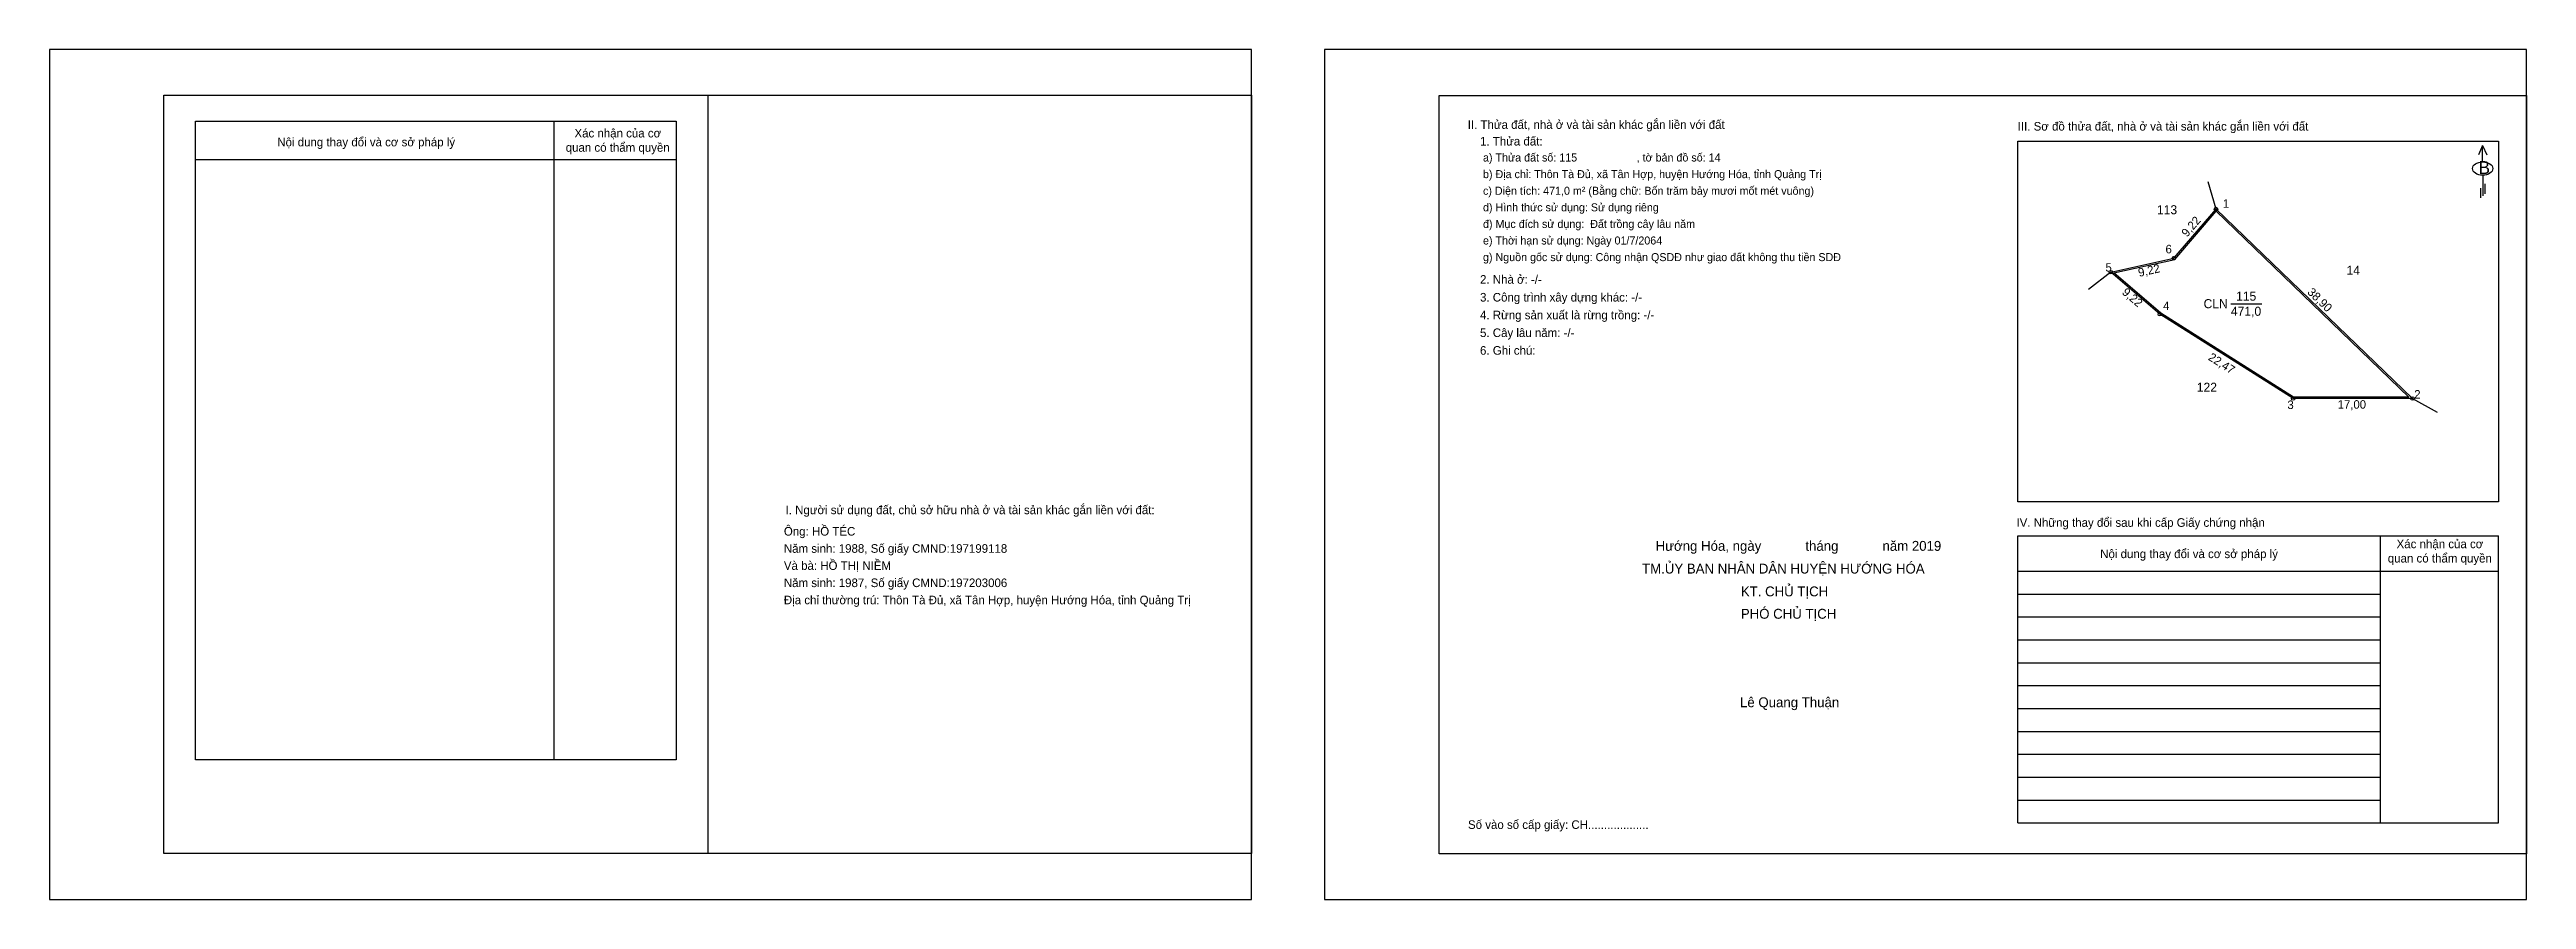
# Model space of a CAD drawing. Extents: x 553080 to 553433, y 1840408 to 1840529.
import ezdxf

# ---------------------------------------------------------------- set-up
doc = ezdxf.new("R2010")
doc.units = 0
for name, color, linetype in [('CanhThua', 7, 'Continuous'), ('ChieuDaiCanhThua', 7, 'Continuous'), ('Khung', 7, 'Continuous'), ('KhungInTrang1', 7, 'Continuous'), ('KhungInTrang2', 7, 'Continuous'), ('Level 19', 7, 'Continuous'), ('Level 2', 7, 'Continuous'), ('MocDinhThua', 7, 'Continuous'), ('NhanDiaChinhThua', 7, 'Continuous'), ('NhanTuCan', 7, 'Continuous'), ('ON', 7, 'Continuous'), ('RauThua', 7, 'Continuous'), ('SoHieuDinhThua', 7, 'Continuous'), ('Template', 7, 'Continuous'), ('ThongTin', 7, 'Continuous')]:
    doc.layers.add(name, color=color, linetype=linetype)

msp = doc.modelspace()

# ---------------------------------------------------------------- linework, layer by layer
at = {"layer": 'CanhThua'}
for p, q in [((553383, 1840499), (553389, 1840506)), ((553389, 1840506), (553417, 1840479)), ((553374, 1840497), (553383, 1840499)), ((553381, 1840491), (553374, 1840497)), ((553400, 1840479), (553381, 1840491)), ((553417, 1840479), (553400, 1840479))]:
    msp.add_line(p, q, dxfattribs=at)
at = {"layer": 'Khung'}
for p, q in [((553278.25, 1840522.2), (553433.25, 1840522.2)), ((553278.25, 1840414.11), (553278.25, 1840522.2)), ((553360.77, 1840464.25), (553360.77, 1840515.69)), ((553360.77, 1840515.69), (553429.29, 1840515.69)), ((553429.29, 1840515.69), (553429.29, 1840464.25)), ((553429.29, 1840464.25), (553360.77, 1840464.25))]:
    msp.add_line(p, q, dxfattribs=at)
msp.add_lwpolyline([(553251.5, 1840414.12), (553096.5, 1840414.12), (553096.5, 1840522.21), (553251.5, 1840522.21)], close=True, dxfattribs=at)
for points in [[(553174, 1840522.21), (553174, 1840414.12)], [(553433.25, 1840522.2), (553433.25, 1840414.11), (553278.25, 1840414.11)]]:
    msp.add_lwpolyline(points, dxfattribs=at)
at = {"layer": 'KhungInTrang1'}
msp.add_lwpolyline([(553080.19, 1840528.73), (553080.19, 1840407.59), (553251.5, 1840407.59), (553251.5, 1840528.73)], close=True, dxfattribs=at)
at = {"layer": 'KhungInTrang2'}
msp.add_lwpolyline([(553261.94, 1840528.73), (553261.94, 1840407.59), (553433.25, 1840407.59), (553433.25, 1840528.73)], close=True, dxfattribs=at)
at = {"layer": 'Level 2'}
msp.add_lwpolyline([(553416.5, 1840479.2), (553400.06, 1840479.2), (553381.12, 1840491.16), (553374.43, 1840496.89), (553383.11, 1840498.82), (553389.01, 1840505.71)], close=True, dxfattribs=at)
at = {"layer": 'MocDinhThua'}
for centre in [(553389, 1840506), (553374, 1840497), (553383, 1840499), (553381, 1840491), (553400, 1840479), (553417, 1840479)]:
    msp.add_circle(centre, 0.25, dxfattribs=at)
at = {"layer": 'NhanDiaChinhThua'}
msp.add_line((553391.12, 1840492.5), (553395.54, 1840492.5), dxfattribs=at)
at = {"layer": 'ON'}
for p, q in [((553100.99, 1840518.53), (553169.51, 1840518.53)), ((553100.99, 1840427.48), (553100.99, 1840518.53)), ((553169.51, 1840518.53), (553169.51, 1840427.48)), ((553100.99, 1840513.07), (553169.51, 1840513.07)), ((553360.77, 1840459.42), (553429.29, 1840459.42)), ((553412.38, 1840459.42), (553412.38, 1840418.5)), ((553360.77, 1840454.38), (553429.29, 1840454.38)), ((553360.77, 1840451.12), (553412.38, 1840451.12)), ((553360.77, 1840447.86), (553412.38, 1840447.86)), ((553360.77, 1840444.59), (553412.38, 1840444.59)), ((553360.77, 1840441.33), (553412.38, 1840441.33)), ((553360.77, 1840438.07), (553412.38, 1840438.07)), ((553360.77, 1840434.8), (553412.38, 1840434.8)), ((553360.77, 1840431.54), (553412.38, 1840431.54)), ((553360.77, 1840428.28), (553412.38, 1840428.28)), ((553360.77, 1840425.01), (553412.38, 1840425.01)), ((553360.77, 1840421.75), (553412.38, 1840421.75))]:
    msp.add_line(p, q, dxfattribs=at)
for points in [[(553152.09, 1840518.53), (553152.09, 1840427.48)], [(553360.77, 1840418.5), (553360.77, 1840459.42)], [(553429.29, 1840418.5), (553429.29, 1840459.42)], [(553169.51, 1840427.48), (553100.99, 1840427.48)]]:
    msp.add_lwpolyline(points, dxfattribs=at)
at = {"layer": 'RauThua'}
for p, q in [((553389, 1840506), (553387.88, 1840509.87)), ((553374, 1840497), (553370.83, 1840494.51)), ((553417, 1840479), (553420.53, 1840477.06))]:
    msp.add_line(p, q, dxfattribs=at)
at = {"layer": 'Template'}
for p, q in [((553426.99, 1840515.03), (553426.4, 1840513.73)), ((553426.99, 1840512.72), (553426.99, 1840515.03)), ((553426.99, 1840515.03), (553427.59, 1840513.73)), ((553426.7, 1840508.99), (553426.7, 1840507.57)), ((553427.01, 1840510.81), (553427.01, 1840507.9)), ((553427.34, 1840509.59), (553427.34, 1840508.17)), ((553360.77, 1840418.5), (553429.29, 1840418.5))]:
    msp.add_line(p, q, dxfattribs=at)
msp.add_ellipse((553427.01, 1840511.76), major_axis=(1.45, 0), ratio=0.655849, dxfattribs=at)

# ---------------------------------------------------------------- texts
at = {"layer": 'ChieuDaiCanhThua'}
for s, rotation, p in [('9,22', 49.3987, (553384.87, 1840501.92)), ('9,22', 12.5288, (553378.05, 1840496.32)), ('9,22', 319.3987, (553375.5, 1840493.97)), ('38,90', 316.0416, (553401.93, 1840494.03)), ('22,47', 327.7244, (553387.78, 1840484.57))]:
    msp.add_text(s, height=1.209, rotation=rotation, dxfattribs=at).set_placement(p)
msp.add_text('17,00', height=1.209, dxfattribs=at).set_placement((553406.34, 1840477.54))
at = {"layer": 'Level 19'}
msp.add_text('14', height=1.29, dxfattribs=at).set_placement((553407.6, 1840496.62))
at = {"layer": 'NhanDiaChinhThua'}
for s, p in [('115', (553391.86, 1840492.93)), ('CLN', (553387.23, 1840491.86)), ('471,0', (553391.12, 1840490.78))]:
    msp.add_text(s, height=1.29, dxfattribs=at).set_placement(p)
at = {"layer": 'NhanTuCan'}
for s, p in [('113', (553380.58, 1840505.25)), ('122', (553386.26, 1840479.95))]:
    msp.add_text(s, height=1.29, dxfattribs=at).set_placement(p)
at = {"layer": 'ON'}
for s, height, p in [('Nội dung thay đổi và cơ sở pháp lý', 1.2237, (553112.65, 1840514.93)), ('quan có thẩm quyền', 1.2237, (553153.76, 1840514.16)), ('Xác nhận của cơ ', 1.2237, (553155.01, 1840516.2)), ('I. Người sử dụng đất, chủ sở hữu nhà ở và tài sản khác gắn liền với đất:', 1.2237, (553185.1, 1840462.5)), ('IV. Những thay đổi sau khi cấp Giấy chứng nhận', 1.2237, (553360.56, 1840460.7)), ('Xác nhận của cơ ', 1.2237, (553414.74, 1840457.65)), ('Nội dung thay đổi và cơ sở pháp lý', 1.2237, (553372.49, 1840456.24)), ('quan có thẩm quyền', 1.2237, (553413.49, 1840455.61)), ('Lê Quang Thuận', 1.4087, (553321.15, 1840434.99))]:
    msp.add_text(s, height=height, dxfattribs=at).set_placement(p)
at = {"layer": 'SoHieuDinhThua'}
for s, p in [('1', (553389.97, 1840506.17)), ('6', (553381.8, 1840499.68)), ('5', (553373.24, 1840497.07)), ('4', (553381.46, 1840491.6)), ('2', (553417.26, 1840478.98)), ('3', (553399.18, 1840477.49))]:
    msp.add_text(s, height=1.21, dxfattribs=at).set_placement(p)
at = {"layer": 'Template'}
for s, height, p in [('II. Thửa đất, nhà ở và tài sản khác gắn liền với đất', 1.2237, (553282.34, 1840517.42)), ('III. Sơ đồ thửa đất, nhà ở và tài sản khác gắn liền với đất', 1.2237, (553360.73, 1840517.18)), ('B', 1.84, (553426.42, 1840510.99)), ('Hướng Hóa, ngày            tháng            năm 2019', 1.4087, (553309.12, 1840457.28)), ('TM.ỦY BAN NHÂN DÂN HUYỆN HƯỚNG HÓA', 1.4087, (553307.19, 1840454.04)), ('KT. CHỦ TỊCH', 1.4087, (553321.27, 1840450.79)), ('PHÓ CHỦ TỊCH', 1.4087, (553321.27, 1840447.6)), ('Số vào sổ cấp giấy: CH...................', 1.2237, (553282.38, 1840417.64))]:
    msp.add_text(s, height=height, dxfattribs=at).set_placement(p)
at = {"layer": 'ThongTin'}
for s, height, p in [('1. Thửa đất: ', 1.2237, (553284.09, 1840515.05)), (' a) Thửa đất số: 115                    , tờ bản đồ số: 14', 1.1421, (553284.09, 1840512.77)), (' b) Địa chỉ: Thôn Tà Đủ, xã Tân Hợp, huyện Hướng Hóa, tỉnh Quảng Trị', 1.1421, (553284.09, 1840510.4)), (' c) Diện tích: 471,0 m² (Bằng chữ: Bốn trăm bảy mươi mốt mét vuông)', 1.1421, (553284.09, 1840508.03)), (' d) Hình thức sử dụng: Sử dụng riêng', 1.1421, (553284.09, 1840505.67)), (' đ) Mục đích sử dụng:  Đất trồng cây lâu năm', 1.1421, (553284.09, 1840503.3)), (' e) Thời hạn sử dụng: Ngày 01/7/2064', 1.1421, (553284.09, 1840500.94)), (' g) Nguồn gốc sử dụng: Công nhận QSDĐ như giao đất không thu tiền SDĐ', 1.1421, (553284.09, 1840498.57)), ('3. Công trình xây dựng khác: -/-', 1.2237, (553284.09, 1840492.81)), ('2. Nhà ở: -/-', 1.2237, (553284.09, 1840495.35)), ('4. Rừng sản xuất là rừng trồng: -/-', 1.2237, (553284.09, 1840490.28)), ('5. Cây lâu năm: -/-', 1.2237, (553284.09, 1840487.75)), ('6. Ghi chú:', 1.2237, (553284.09, 1840485.23)), ('Ông: HỒ TÉC', 1.2237, (553184.86, 1840459.45)), ('Năm sinh: 1988, Số giấy CMND:197199118', 1.2237, (553184.86, 1840457)), ('Và bà: HỒ THỊ NIỀM', 1.2237, (553184.86, 1840454.56)), ('Năm sinh: 1987, Số giấy CMND:197203006', 1.2237, (553184.86, 1840452.11)), ('Địa chỉ thường trú: Thôn Tà Đủ, xã Tân Hợp, huyện Hướng Hóa, tỉnh Quảng Trị', 1.2237, (553184.86, 1840449.66))]:
    msp.add_text(s, height=height, dxfattribs=at).set_placement(p)

doc.saveas('drawing.dxf')
